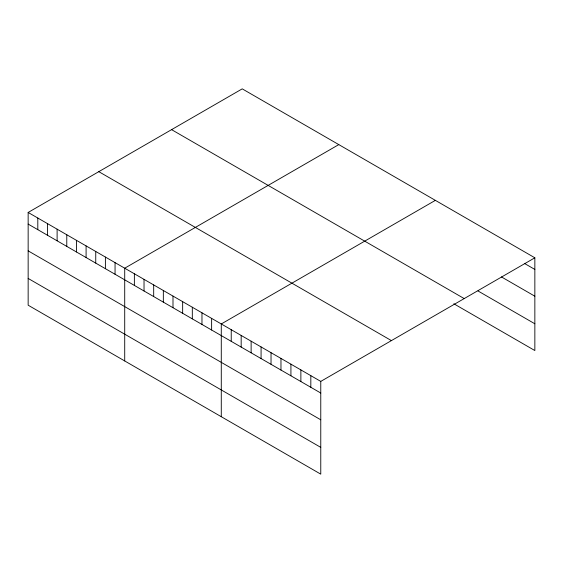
<?xml version="1.0" encoding="UTF-8"?>
<svg xmlns="http://www.w3.org/2000/svg" width="563" height="563" viewBox="0 0 563 563"><rect width="100%" height="100%" fill="white"/><g stroke="black" fill="none" stroke-linecap="round" stroke-linejoin="round"><path stroke-width="0.84" d="M28.15 212.455L320.769 381.397L320.769 474.145L28.15 305.202L28.15 212.455L242.231 88.855L534.85 257.798L534.85 350.545L453.834 303.774M338.792 144.607L124.712 268.206L124.712 360.953M435.361 200.358L221.28 323.957L221.28 416.704M320.769 381.397L534.85 257.798M524.899 263.695L534.85 269.438M501.45 276.919L534.85 296.201M478.001 290.958L534.85 323.781M171.581 129.645L464.201 298.587M98.799 171.666L391.419 340.608M28.15 224.088L320.769 393.03M28.15 250.859L320.769 419.801M28.15 278.432L320.769 447.374M310.825 375.655L310.825 387.288M300.874 369.912L300.874 381.545M290.923 364.162L290.923 375.803M280.972 358.42L280.972 370.06M271.028 352.677L271.028 364.31M261.077 346.935L261.077 358.568M251.126 341.185L251.126 352.825M241.175 335.442L241.175 347.082M231.231 329.7L231.231 341.34M211.625 318.384L211.625 330.017M201.969 312.803L201.969 324.443M192.314 307.229L192.314 318.869M182.651 301.655L182.651 313.295M172.996 296.082L172.996 307.715M163.34 290.508L163.34 302.141M153.685 284.927L153.685 296.567M144.029 279.354L144.029 290.994M134.374 273.78L134.374 285.42M115.056 262.632L115.056 274.265M105.401 257.052L105.401 268.692M95.745 251.478L95.745 263.118M86.09 245.904L86.09 257.544M76.434 240.331L76.434 251.964M66.779 234.757L66.779 246.39M57.116 229.176L57.116 240.816M47.461 223.602L47.461 235.243M37.805 218.029L37.805 229.662"/></g></svg>
